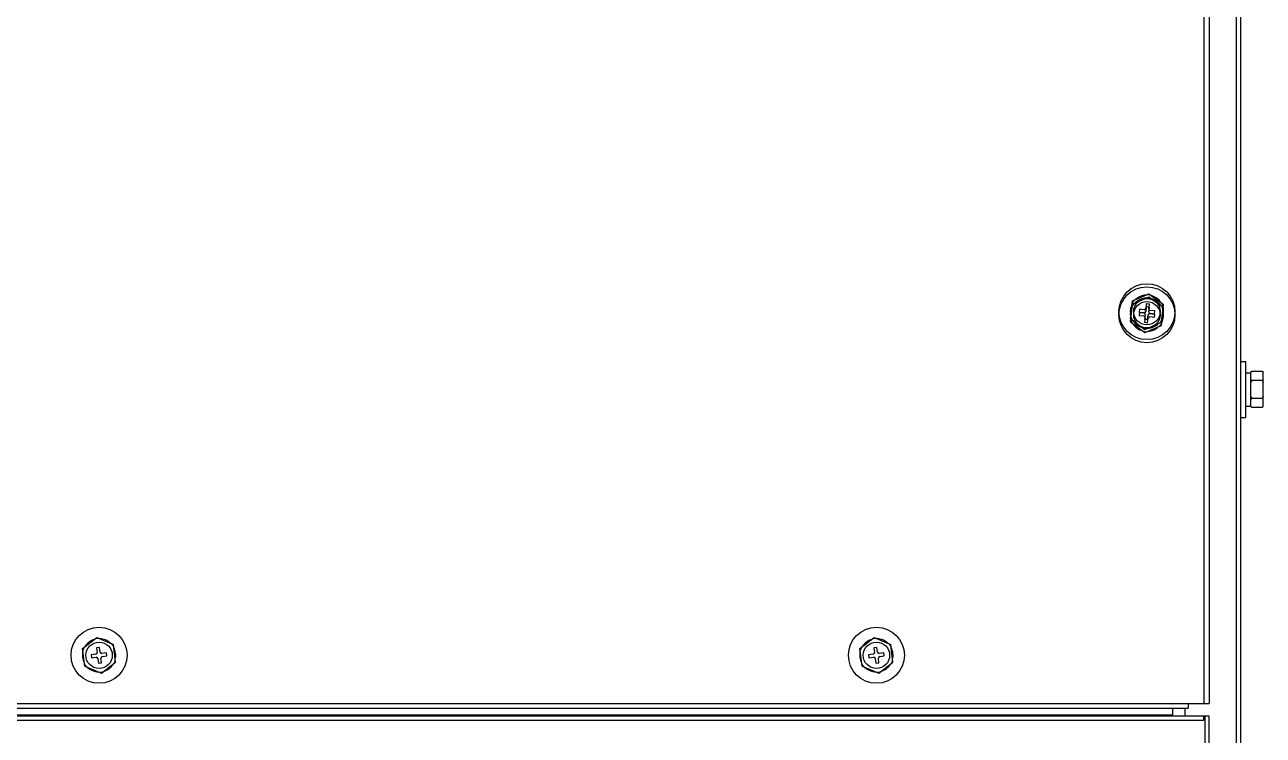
# Model space of a CAD drawing. Extents: x 59521 to 184406, y -1257 to 56672.
# Drawn here: x 89779.6 to 90177.9, y 14182.3 to 14410.8 of the extents above; entities that cross this region are included whole.
import ezdxf

# ---------------------------------------------------------------- set-up
doc = ezdxf.new("R2010")
doc.units = 0
doc.header["$MEASUREMENT"] = 0
doc.layers.get('0').update_dxf_attribs({"linetype": 'CONTINUOUS'})
for name, color, linetype in [('2401-01144-S-M6-16HWM_0', 7, 'CONTINUOUS'), ('4215-19365_1_0', 7, 'CONTINUOUS'), ('4215-19371_3_0', 7, 'CONTINUOUS'), ('4215-19391_1_0', 7, 'CONTINUOUS')]:
    doc.layers.add(name, color=color, linetype=linetype)

# ---------------------------------------------------------------- blocks, each defined once
blk = doc.blocks.new('A$C5A9F4CD4')
at = {"layer": '2401-01144-S-M6-16HWM_0', "color": 87, "linetype": 'Continuous'}
for p, q in [((707.05, 517.43), (712.34, 519.74)), ((707.05, 516.43), (712.34, 518.74)), ((712.34, 519.74), (716.99, 516.31)), ((712.34, 518.74), (716.99, 515.31)), ((706.41, 511.69), (707.05, 517.43)), ((706.41, 510.69), (707.05, 516.43)), ((709.27, 514.78), (709.16, 513.78)), ((710.76, 514.61), (709.27, 514.78)), ((711.48, 516.54), (711.31, 515.05)), ((711.48, 515.54), (711.31, 514.05)), ((712.48, 516.43), (711.48, 516.54)), ((712.48, 515.43), (711.48, 515.54)), ((712.31, 514.94), (712.48, 516.43)), ((712.31, 513.94), (712.48, 515.43)), ((714.24, 514.22), (712.75, 514.39)), ((714.13, 513.22), (714.24, 514.22)), ((716.35, 510.57), (716.99, 516.31)), ((716.35, 509.57), (716.99, 515.31)), ((706.41, 511.69), (711.06, 508.26)), ((706.41, 510.69), (711.06, 507.26)), ((709.16, 513.78), (710.65, 513.61)), ((709.27, 513.78), (709.16, 512.78)), ((709.16, 512.78), (710.65, 512.61)), ((710.76, 513.61), (709.27, 513.78)), ((711.09, 513.06), (710.92, 511.57)), ((711.09, 512.06), (710.92, 510.57)), ((710.92, 511.57), (711.92, 511.46)), ((710.92, 510.57), (711.92, 510.46)), ((711.06, 508.26), (716.35, 510.57)), ((711.92, 511.46), (712.09, 512.95)), ((711.92, 510.46), (712.09, 511.95)), ((712.64, 513.39), (714.13, 513.22)), ((712.64, 512.39), (714.13, 512.22)), ((714.24, 513.22), (712.75, 513.39)), ((714.13, 512.22), (714.24, 513.22)), ((711.06, 507.26), (716.35, 509.57)), ((741.9, 498), (743.5, 498)), ((743.5, 480), (743.5, 498)), ((743.5, 494.35), (745.1, 494.35)), ((745.1, 494.47), (745.37, 494.74)), ((745.1, 483.53), (745.1, 494.47)), ((748.8, 494.77), (745.4, 494.77)), ((748.83, 494.74), (749.1, 494.47)), ((749.1, 483.53), (749.1, 494.47)), ((748.8, 491.84), (745.4, 491.84)), ((748.8, 486.07), (745.4, 486.07)), ((743.5, 483.65), (745.1, 483.65)), ((745.1, 483.53), (745.4, 483.23)), ((748.8, 483.23), (745.4, 483.23)), ((749.1, 483.53), (748.8, 483.23)), ((741.9, 480), (743.5, 480)), ((369.38, 405.74), (373.97, 409.23)), ((369.38, 405.74), (373.97, 409.23)), ((373.97, 409.23), (379.3, 406.99)), ((373.97, 409.23), (379.3, 406.99)), ((380.02, 401.26), (379.3, 406.99)), ((380.02, 401.26), (379.3, 406.99)), ((619.38, 405.74), (623.97, 409.23)), ((619.38, 405.74), (623.97, 409.23)), ((623.97, 409.23), (629.3, 406.99)), ((623.97, 409.23), (629.3, 406.99)), ((630.02, 401.26), (629.3, 406.99)), ((630.02, 401.26), (629.3, 406.99)), ((370.1, 400.01), (369.38, 405.74)), ((370.1, 400.01), (369.38, 405.74)), ((373.65, 403.87), (372.16, 403.68)), ((373.65, 403.87), (372.16, 403.68)), ((372.16, 403.68), (372.28, 402.69)), ((372.16, 403.68), (372.28, 402.69)), ((372.28, 402.69), (373.77, 402.88)), ((372.28, 402.69), (373.77, 402.88)), ((374.88, 406.04), (373.89, 405.92)), ((374.88, 406.04), (373.89, 405.92)), ((373.89, 405.92), (374.08, 404.43)), ((373.89, 405.92), (374.08, 404.43)), ((374.33, 402.45), (374.52, 400.96)), ((374.33, 402.45), (374.52, 400.96)), ((375.07, 404.55), (374.88, 406.04)), ((375.07, 404.55), (374.88, 406.04)), ((375.51, 401.08), (375.32, 402.57)), ((375.51, 401.08), (375.32, 402.57)), ((377.12, 404.31), (375.63, 404.12)), ((377.12, 404.31), (375.63, 404.12)), ((375.75, 403.13), (377.24, 403.32)), ((375.75, 403.13), (377.24, 403.32)), ((377.24, 403.32), (377.12, 404.31)), ((377.24, 403.32), (377.12, 404.31)), ((620.1, 400.01), (619.38, 405.74)), ((620.1, 400.01), (619.38, 405.74)), ((623.65, 403.87), (622.16, 403.68)), ((623.65, 403.87), (622.16, 403.68)), ((622.16, 403.68), (622.28, 402.69)), ((622.16, 403.68), (622.28, 402.69)), ((622.28, 402.69), (623.77, 402.88)), ((622.28, 402.69), (623.77, 402.88)), ((624.88, 406.04), (623.89, 405.92)), ((624.88, 406.04), (623.89, 405.92)), ((623.89, 405.92), (624.08, 404.43)), ((623.89, 405.92), (624.08, 404.43)), ((624.33, 402.45), (624.52, 400.96)), ((624.33, 402.45), (624.52, 400.96)), ((625.07, 404.55), (624.88, 406.04)), ((625.07, 404.55), (624.88, 406.04)), ((625.51, 401.08), (625.32, 402.57)), ((625.51, 401.08), (625.32, 402.57)), ((627.12, 404.31), (625.63, 404.12)), ((627.12, 404.31), (625.63, 404.12)), ((625.75, 403.13), (627.24, 403.32)), ((625.75, 403.13), (627.24, 403.32)), ((627.24, 403.32), (627.12, 404.31)), ((627.24, 403.32), (627.12, 404.31)), ((370.1, 400.01), (375.43, 397.77)), ((370.1, 400.01), (375.43, 397.77)), ((374.52, 400.96), (375.51, 401.08)), ((374.52, 400.96), (375.51, 401.08)), ((375.43, 397.77), (380.02, 401.26)), ((375.43, 397.77), (380.02, 401.26)), ((620.1, 400.01), (625.43, 397.77)), ((620.1, 400.01), (625.43, 397.77)), ((624.52, 400.96), (625.51, 401.08)), ((624.52, 400.96), (625.51, 401.08)), ((625.43, 397.77), (630.02, 401.26)), ((625.43, 397.77), (630.02, 401.26))]:
    blk.add_line(p, q, dxfattribs=at)
for centre, radius in [((711.7, 514), 9), ((711.7, 513), 9), ((711.7, 514), 4.25), ((711.7, 513), 4.25), ((374.7, 403.5), 9), ((374.7, 403.5), 9), ((624.7, 403.5), 9), ((624.7, 403.5), 9), ((374.7, 403.5), 4.25), ((374.7, 403.5), 4.25), ((624.7, 403.5), 4.25), ((624.7, 403.5), 4.25)]:
    blk.add_circle(centre, radius, dxfattribs=at)
for centre, radius, start, end in [((711.7, 514), 5.35, 92.7492, 134.4285), ((711.7, 513), 5.35, 92.7492, 134.4285), ((711.7, 514), 5.47, 77.5964, 89.5813), ((711.7, 513), 5.47, 77.5964, 89.5813), ((711.7, 514), 5.35, 32.7492, 74.4285), ((711.7, 513), 5.35, 32.7492, 74.4285), ((711.7, 514), 5.35, 152.7492, 194.4285), ((711.7, 513), 5.35, 152.7492, 194.4285), ((711.7, 514), 5.47, 137.5964, 149.5813), ((711.7, 513), 5.47, 137.5964, 149.5813), ((710.82, 515.11), 0.5, 263.5888, 353.5888), ((710.82, 514.11), 0.5, 263.5888, 353.5888), ((712.81, 514.88), 0.5, 173.5888, 263.5888), ((712.81, 513.88), 0.5, 173.5888, 263.5888), ((711.7, 514), 5.47, 17.5964, 29.5813), ((711.7, 513), 5.47, 17.5964, 29.5813), ((711.7, 514), 5.35, 332.7492, 14.4285), ((711.7, 513), 5.35, 332.7492, 14.4285), ((711.7, 514), 5.47, 197.5964, 209.5813), ((711.7, 513), 5.47, 197.5964, 209.5813), ((711.7, 514), 5.35, 212.7492, 254.4285), ((711.7, 513), 5.35, 212.7492, 254.4285), ((710.59, 513.12), 0.5, 353.5888, 83.5888), ((710.59, 512.12), 0.5, 353.5888, 83.5888), ((711.7, 514), 5.35, 272.7492, 314.4285), ((712.58, 512.89), 0.5, 83.5888, 173.5888), ((712.58, 511.89), 0.5, 83.5888, 173.5888), ((711.7, 514), 5.47, 317.5964, 329.5813), ((711.7, 513), 5.47, 317.5964, 329.5813), ((711.7, 514), 5.47, 257.5964, 269.5813), ((711.7, 513), 5.47, 257.5964, 269.5813), ((711.7, 513), 5.35, 272.7492, 314.4285), ((747.91, 492.18), 3.61, 140.8636, 141.2897), ((749.24, 490.99), 5.38, 135.4348, 135.8756), ((744.96, 490.99), 5.38, 44.1244, 44.5652), ((746.29, 492.18), 3.61, 38.7103, 39.1364), ((374.7, 403.5), 5.35, 106.3787, 148.0581), ((374.7, 403.5), 5.35, 106.3787, 148.0581), ((374.7, 403.5), 5.47, 91.226, 103.2109), ((374.7, 403.5), 5.47, 91.226, 103.2109), ((374.7, 403.5), 5.35, 46.3787, 88.0581), ((374.7, 403.5), 5.35, 46.3787, 88.0581), ((374.7, 403.5), 5.47, 31.226, 43.2109), ((374.7, 403.5), 5.47, 31.226, 43.2109), ((624.7, 403.5), 5.35, 106.3787, 148.0581), ((624.7, 403.5), 5.35, 106.3787, 148.0581), ((624.7, 403.5), 5.47, 91.226, 103.2109), ((624.7, 403.5), 5.47, 91.226, 103.2109), ((624.7, 403.5), 5.35, 46.3787, 88.0581), ((624.7, 403.5), 5.35, 46.3787, 88.0581), ((624.7, 403.5), 5.47, 31.226, 43.2109), ((624.7, 403.5), 5.47, 31.226, 43.2109), ((374.7, 403.5), 5.35, 166.3787, 208.0581), ((374.7, 403.5), 5.35, 166.3787, 208.0581), ((374.7, 403.5), 5.47, 151.226, 163.2109), ((374.7, 403.5), 5.47, 151.226, 163.2109), ((373.58, 404.37), 0.5, 277.2184, 7.2184), ((373.58, 404.37), 0.5, 277.2184, 7.2184), ((373.83, 402.38), 0.5, 7.2184, 97.2184), ((373.83, 402.38), 0.5, 7.2184, 97.2184), ((375.57, 404.62), 0.5, 187.2184, 277.2184), ((375.57, 404.62), 0.5, 187.2184, 277.2184), ((375.82, 402.63), 0.5, 97.2184, 187.2184), ((375.82, 402.63), 0.5, 97.2184, 187.2184), ((374.7, 403.5), 5.35, 346.3787, 28.0581), ((374.7, 403.5), 5.35, 346.3787, 28.0581), ((624.7, 403.5), 5.35, 166.3787, 208.0581), ((624.7, 403.5), 5.35, 166.3787, 208.0581), ((624.7, 403.5), 5.47, 151.226, 163.2109), ((624.7, 403.5), 5.47, 151.226, 163.2109), ((623.58, 404.37), 0.5, 277.2184, 7.2184), ((623.58, 404.37), 0.5, 277.2184, 7.2184), ((623.83, 402.38), 0.5, 7.2184, 97.2184), ((623.83, 402.38), 0.5, 7.2184, 97.2184), ((625.57, 404.62), 0.5, 187.2184, 277.2184), ((625.57, 404.62), 0.5, 187.2184, 277.2184), ((625.82, 402.63), 0.5, 97.2184, 187.2184), ((625.82, 402.63), 0.5, 97.2184, 187.2184), ((624.7, 403.5), 5.35, 346.3787, 28.0581), ((624.7, 403.5), 5.35, 346.3787, 28.0581), ((374.7, 403.5), 5.47, 211.226, 223.2109), ((374.7, 403.5), 5.47, 211.226, 223.2109), ((374.7, 403.5), 5.35, 226.3787, 268.0581), ((374.7, 403.5), 5.35, 226.3787, 268.0581), ((374.7, 403.5), 5.35, 286.3787, 328.0581), ((374.7, 403.5), 5.35, 286.3787, 328.0581), ((374.7, 403.5), 5.47, 331.226, 343.2109), ((374.7, 403.5), 5.47, 331.226, 343.2109), ((624.7, 403.5), 5.47, 211.226, 223.2109), ((624.7, 403.5), 5.47, 211.226, 223.2109), ((624.7, 403.5), 5.35, 226.3787, 268.0581), ((624.7, 403.5), 5.35, 226.3787, 268.0581), ((624.7, 403.5), 5.35, 286.3787, 328.0581), ((624.7, 403.5), 5.35, 286.3787, 328.0581), ((624.7, 403.5), 5.47, 331.226, 343.2109), ((624.7, 403.5), 5.47, 331.226, 343.2109), ((374.7, 403.5), 5.47, 271.226, 283.2109), ((374.7, 403.5), 5.47, 271.226, 283.2109), ((624.7, 403.5), 5.47, 271.226, 283.2109), ((624.7, 403.5), 5.47, 271.226, 283.2109)]:
    blk.add_arc(centre, radius, start, end, dxfattribs=at)
for points in [[(745.37, 494.74), (745.28, 494.65), (745.2, 494.56), (745.12, 494.46)], [(748.83, 494.74), (748.92, 494.65), (749, 494.56), (749.08, 494.46)], [(745.1, 492.18), (745.19, 492.06), (745.29, 491.95), (745.4, 491.84)], [(745.4, 491.84), (745.29, 491.63), (745.19, 491.41), (745.1, 491.18)], [(749.1, 492.18), (749.01, 492.06), (748.91, 491.95), (748.8, 491.84)], [(748.8, 491.84), (748.91, 491.63), (749.01, 491.41), (749.1, 491.18)], [(745.1, 486.73), (745.19, 486.5), (745.29, 486.29), (745.4, 486.07)], [(745.4, 486.07), (745.29, 485.97), (745.19, 485.86), (745.1, 485.74)], [(749.1, 486.73), (749.01, 486.5), (748.91, 486.29), (748.8, 486.07)], [(748.8, 486.07), (748.9, 485.97), (749.01, 485.86), (749.1, 485.74)], [(745.1, 483.55), (745.19, 483.45), (745.28, 483.35), (745.37, 483.26)], [(749.1, 483.55), (749.01, 483.45), (748.92, 483.35), (748.83, 483.26)]]:
    blk.add_open_spline(points, degree=3, dxfattribs=at)
at = {"layer": '4215-19365_1_0', "color": 87, "linetype": 'Continuous'}
for p, q in [((720, 384), (720, 386.5)), ((720, 384), (720, 386.5)), ((17.7, 384), (731.7, 384)), ((17.7, 384), (731.7, 384)), ((19.4, 382.6), (730, 382.6)), ((19.4, 382.6), (730, 382.6)), ((720, 384.2), (29.4, 384.2)), ((720, 384.2), (29.4, 384.2)), ((730, 382.6), (730, 384)), ((730, 382.6), (730, 384)), ((730.3, 384), (730.3, 102.4)), ((731.7, 101), (731.7, 384))]:
    blk.add_line(p, q, dxfattribs=at)
at = {"layer": '4215-19371_3_0', "color": 87, "linetype": 'Continuous'}
for p, q in [((740.5, 101), (740.5, 1096.5)), ((741.9, 101), (741.9, 1096.5)), ((723.9, 386.5), (723.9, 384))]:
    blk.add_line(p, q, dxfattribs=at)
at = {"layer": '4215-19391_1_0', "color": 87, "linetype": 'Continuous'}
for p, q in [((730, 1171), (730, 388)), ((731.7, 1171), (731.7, 388)), ((17.7, 388), (731.7, 388)), ((24.4, 388), (725, 388)), ((24.4, 386.5), (725, 386.5)), ((24.4, 386.5), (725, 386.5)), ((725, 388), (725, 386.5)), ((725, 388), (731.7, 388)), ((725, 388), (725, 386.5))]:
    blk.add_line(p, q, dxfattribs=at)

msp = doc.modelspace()

# ---------------------------------------------------------------- block references
at = {"color": 3}
msp.add_blockref('A$C5A9F4CD4', (89428.783, 13804.528), dxfattribs=at)

doc.saveas('drawing.dxf')
